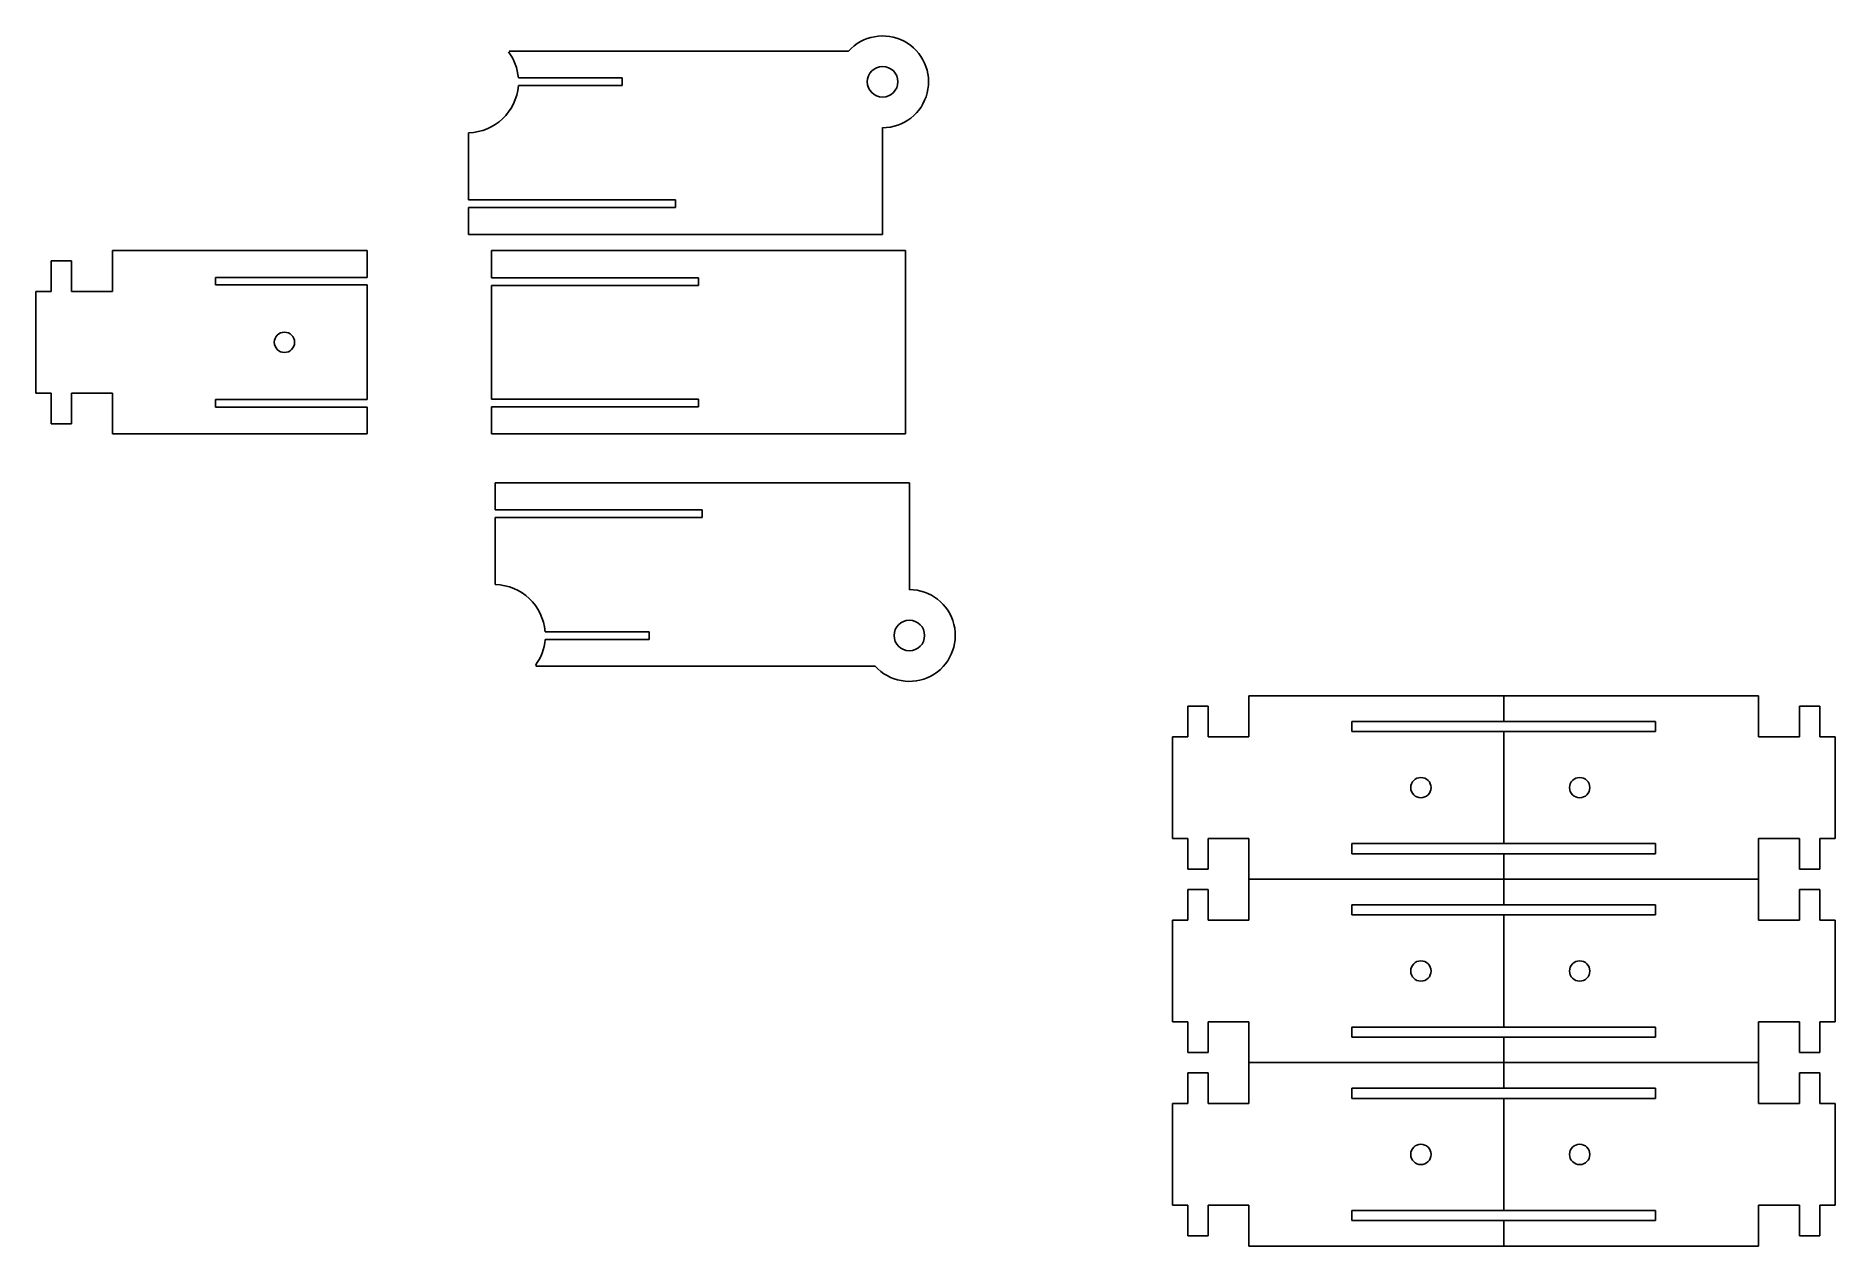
# Model space of a CAD drawing. Header units: inches. Extents: x -7.2 to 1.49, y -0.37 to 5.48.
import ezdxf

# ---------------------------------------------------------------- set-up
doc = ezdxf.new("R2010")
doc.units = ezdxf.units.IN
doc.header["$MEASUREMENT"] = 0
doc.layers.get('0').update_dxf_attribs({"lineweight": 25, "true_color": 0xffffff})

msp = doc.modelspace()

# ---------------------------------------------------------------- linework, layer by layer
at = {"color": 7, "true_color": 0x000000}
for p, q in [((-4.9143, 5.406), (-3.2759, 5.4061)), ((-4.3683, 5.2769), (-4.87, 5.2769)), ((-4.87, 5.24), (-4.3683, 5.24)), ((-5.1109, 4.6885), (-5.1109, 5.0124)), ((-3.1109, 5.0371), (-3.1109, 4.5202)), ((-4.1109, 4.6885), (-5.1109, 4.6885)), ((-5.1109, 4.5202), (-5.1109, 4.6515)), ((-5.1109, 4.6515), (-4.1109, 4.6515)), ((-5.6, 4.4431), (-6.8306, 4.4431)), ((-6.8306, 4.4431), (-6.8306, 4.2461)), ((-5, 4.3116), (-5, 4.4429)), ((-7.0277, 4.3937), (-7.1262, 4.3937)), ((-7.1262, 4.3937), (-7.1262, 4.2461)), ((-7.0277, 4.2461), (-7.0277, 4.3937)), ((-6.3337, 4.3138), (-5.6, 4.3138)), ((-5.6, 4.2769), (-6.3337, 4.2769)), ((-4, 4.3116), (-5, 4.3116)), ((-5, 4.2746), (-4, 4.2746)), ((-7.2, 3.7539), (-7.2, 4.2461)), ((-7.1262, 4.2461), (-7.2, 4.2461)), ((-6.8306, 4.2461), (-7.0277, 4.2461)), ((-7.2, 3.7539), (-7.1262, 3.7539)), ((-7.1262, 3.7539), (-7.1262, 3.6063)), ((-7.0277, 3.6063), (-7.0277, 3.7539)), ((-7.0277, 3.7539), (-6.8306, 3.7539)), ((-6.8306, 3.7539), (-6.8306, 3.5573)), ((-5.6, 3.7236), (-6.3337, 3.7236)), ((-6.3337, 3.6866), (-5.6, 3.6866)), ((-4, 3.7254), (-5, 3.7254)), ((-5, 3.5571), (-5, 3.6884)), ((-5, 3.6884), (-4, 3.6884)), ((-7.1262, 3.6063), (-7.0277, 3.6063)), ((-5.6, 3.5573), (-6.8306, 3.5573)), ((-4.9818, 3.3218), (-4.9818, 3.1904)), ((-2.9818, 2.8049), (-2.9818, 3.3218)), ((-4.9818, 3.1904), (-3.9818, 3.1904)), ((-3.9818, 3.1535), (-4.9818, 3.1535)), ((-4.9818, 3.1535), (-4.9818, 2.8296)), ((-4.7409, 2.602), (-4.2392, 2.602)), ((-4.2392, 2.565), (-4.7409, 2.565)), ((-4.7852, 2.4359), (-3.1468, 2.4359)), ((-0.1109, 2.2918), (-1.3415, 2.2918)), ((-1.3415, 2.2918), (-1.3415, 2.0948)), ((-0.1109, 2.2918), (1.1197, 2.2918)), ((1.1197, 2.2918), (1.1197, 2.0948)), ((-1.5386, 2.2424), (-1.6371, 2.2424)), ((-1.6371, 2.2424), (-1.6371, 2.0948)), ((-1.5386, 2.0948), (-1.5386, 2.2424)), ((1.3168, 2.0948), (1.3168, 2.2424)), ((1.3168, 2.2424), (1.4153, 2.2424)), ((1.4153, 2.2424), (1.4153, 2.0948)), ((-1.7109, 1.6026), (-1.7109, 2.0948)), ((-1.6371, 2.0948), (-1.7109, 2.0948)), ((-1.3415, 2.0948), (-1.5386, 2.0948)), ((-0.8446, 2.1687), (-0.1109, 2.1687)), ((-0.1109, 2.1194), (-0.8446, 2.1194)), ((0.6228, 2.1687), (-0.1109, 2.1687)), ((-0.1109, 2.1194), (0.6228, 2.1194)), ((1.1197, 2.0948), (1.3168, 2.0948)), ((1.4153, 2.0948), (1.4891, 2.0948)), ((1.4891, 1.6026), (1.4891, 2.0948)), ((-1.7109, 1.6026), (-1.6371, 1.6026)), ((-1.6371, 1.6026), (-1.6371, 1.455)), ((-1.5386, 1.455), (-1.5386, 1.6026)), ((-1.5386, 1.6026), (-1.3415, 1.6026)), ((-1.3415, 1.6026), (-1.3415, 1.406)), ((-0.8446, 1.5782), (-0.1109, 1.5782)), ((0.6228, 1.5782), (-0.1109, 1.5782)), ((1.3168, 1.6026), (1.1197, 1.6026)), ((1.1197, 1.6026), (1.1197, 1.406)), ((1.3168, 1.455), (1.3168, 1.6026)), ((1.4891, 1.6026), (1.4153, 1.6026)), ((1.4153, 1.6026), (1.4153, 1.455)), ((-0.1109, 1.5289), (-0.8446, 1.5289)), ((-0.1109, 1.5289), (0.6228, 1.5289)), ((-1.6371, 1.455), (-1.5386, 1.455)), ((-0.1109, 1.406), (-1.3415, 1.406)), ((-0.1109, 1.406), (-1.3415, 1.406)), ((-1.3415, 1.406), (-1.3415, 1.2089)), ((-0.1109, 1.406), (1.1197, 1.406)), ((-0.1109, 1.406), (1.1197, 1.406)), ((1.1197, 1.406), (1.1197, 1.2089)), ((1.4153, 1.455), (1.3168, 1.455)), ((-1.5386, 1.3565), (-1.6371, 1.3565)), ((-1.6371, 1.3565), (-1.6371, 1.2089)), ((-1.5386, 1.2089), (-1.5386, 1.3565)), ((1.3168, 1.2089), (1.3168, 1.3565)), ((1.3168, 1.3565), (1.4153, 1.3565)), ((1.4153, 1.3565), (1.4153, 1.2089)), ((-0.8446, 1.2828), (-0.1109, 1.2828)), ((-0.1109, 1.2336), (-0.8446, 1.2336)), ((0.6228, 1.2828), (-0.1109, 1.2828)), ((-0.1109, 1.2336), (0.6228, 1.2336)), ((-1.7109, 0.7167), (-1.7109, 1.2089)), ((-1.6371, 1.2089), (-1.7109, 1.2089)), ((-1.3415, 1.2089), (-1.5386, 1.2089)), ((1.1197, 1.2089), (1.3168, 1.2089)), ((1.4153, 1.2089), (1.4891, 1.2089)), ((1.4891, 0.7167), (1.4891, 1.2089)), ((-1.7109, 0.7167), (-1.6371, 0.7167)), ((-1.6371, 0.7167), (-1.6371, 0.5692)), ((-1.5386, 0.5692), (-1.5386, 0.7167)), ((-1.5386, 0.7167), (-1.3415, 0.7167)), ((-1.3415, 0.7167), (-1.3415, 0.5201)), ((1.3168, 0.7167), (1.1197, 0.7167)), ((1.1197, 0.7167), (1.1197, 0.5201)), ((1.3168, 0.5692), (1.3168, 0.7167)), ((1.4891, 0.7167), (1.4153, 0.7167)), ((1.4153, 0.7167), (1.4153, 0.5692)), ((-0.8446, 0.6923), (-0.1109, 0.6923)), ((-0.1109, 0.6431), (-0.8446, 0.6431)), ((0.6228, 0.6923), (-0.1109, 0.6923)), ((-0.1109, 0.6431), (0.6228, 0.6431)), ((-1.6371, 0.5692), (-1.5386, 0.5692)), ((1.4153, 0.5692), (1.3168, 0.5692)), ((-1.5386, 0.4706), (-1.6371, 0.4706)), ((-1.6371, 0.4706), (-1.6371, 0.3231)), ((-1.5386, 0.3231), (-1.5386, 0.4706)), ((-1.3415, 0.5201), (-0.1109, 0.5201)), ((-0.1109, 0.5201), (-1.3415, 0.5201)), ((-1.3415, 0.5201), (-1.3415, 0.3231)), ((1.1197, 0.5201), (-0.1109, 0.5201)), ((-0.1109, 0.5201), (1.1197, 0.5201)), ((1.1197, 0.5201), (1.1197, 0.3231)), ((1.3168, 0.3231), (1.3168, 0.4706)), ((1.3168, 0.4706), (1.4153, 0.4706)), ((1.4153, 0.4706), (1.4153, 0.3231)), ((-0.8446, 0.397), (-0.1109, 0.397)), ((-0.1109, 0.3477), (-0.8446, 0.3477)), ((0.6228, 0.397), (-0.1109, 0.397)), ((-0.1109, 0.3477), (0.6228, 0.3477)), ((-1.7109, -0.1691), (-1.7109, 0.3231)), ((-1.6371, 0.3231), (-1.7109, 0.3231)), ((-1.3415, 0.3231), (-1.5386, 0.3231)), ((1.1197, 0.3231), (1.3168, 0.3231)), ((1.4153, 0.3231), (1.4891, 0.3231)), ((1.4891, -0.1691), (1.4891, 0.3231)), ((-1.7109, -0.1691), (-1.6371, -0.1691)), ((-1.6371, -0.1691), (-1.6371, -0.3167)), ((-1.5386, -0.3167), (-1.5386, -0.1691)), ((-1.5386, -0.1691), (-1.3415, -0.1691)), ((-1.3415, -0.1691), (-1.3415, -0.3657)), ((1.3168, -0.1691), (1.1197, -0.1691)), ((1.1197, -0.1691), (1.1197, -0.3657)), ((1.3168, -0.3167), (1.3168, -0.1691)), ((1.4891, -0.1691), (1.4153, -0.1691)), ((1.4153, -0.1691), (1.4153, -0.3167)), ((-0.8446, -0.1935), (-0.1109, -0.1935)), ((-0.1109, -0.2428), (-0.8446, -0.2428)), ((0.6228, -0.1935), (-0.1109, -0.1935)), ((-0.1109, -0.2428), (0.6228, -0.2428)), ((-1.6371, -0.3167), (-1.5386, -0.3167)), ((1.4153, -0.3167), (1.3168, -0.3167)), ((-1.3415, -0.3657), (-0.1109, -0.3657)), ((1.1197, -0.3657), (-0.1109, -0.3657))]:
    msp.add_line(p, q, dxfattribs=at)
for p, q in [((-4.3683, 5.24), (-4.3683, 5.2769)), ((-4.1109, 4.6515), (-4.1109, 4.6885)), ((-5.1109, 4.5202), (-3.1109, 4.5202)), ((-5.6, 4.3138), (-5.6, 4.4431)), ((-5, 4.4429), (-3, 4.4429)), ((-3, 3.5571), (-3, 4.4429)), ((-6.3337, 4.2769), (-6.3337, 4.3138)), ((-5.6, 3.7236), (-5.6, 4.2769)), ((-5, 3.7254), (-5, 4.2746)), ((-4, 4.2746), (-4, 4.3116)), ((-6.3337, 3.7236), (-6.3337, 3.6866)), ((-5.6, 3.6866), (-5.6, 3.5573)), ((-4, 3.6884), (-4, 3.7254)), ((-5, 3.5571), (-3, 3.5571)), ((-4.9818, 3.3218), (-2.9818, 3.3218)), ((-3.9818, 3.1904), (-3.9818, 3.1535)), ((-4.2392, 2.602), (-4.2392, 2.565)), ((-0.1109, 2.1687), (-0.1109, 2.2918)), ((-0.1109, 2.1933), (-0.1109, 2.2918)), ((-0.8446, 2.1194), (-0.8446, 2.1687)), ((-0.1109, 1.5782), (-0.1109, 2.1194)), ((0.6228, 2.1194), (0.6228, 2.1687)), ((-0.8446, 1.5289), (-0.8446, 1.5782)), ((0.6228, 1.5289), (0.6228, 1.5782)), ((-0.1109, 1.5289), (-0.1109, 1.406)), ((-0.1109, 1.5045), (-0.1109, 1.406)), ((-0.1109, 1.2828), (-0.1109, 1.406)), ((-0.1109, 1.3075), (-0.1109, 1.406)), ((-0.8446, 1.2336), (-0.8446, 1.2828)), ((-0.1109, 0.6923), (-0.1109, 1.2336)), ((0.6228, 1.2336), (0.6228, 1.2828)), ((-0.8446, 0.6431), (-0.8446, 0.6923)), ((-0.1109, 0.6431), (-0.1109, 0.5201)), ((-0.1109, 0.6187), (-0.1109, 0.5201)), ((0.6228, 0.6431), (0.6228, 0.6923)), ((-0.1109, 0.397), (-0.1109, 0.5201)), ((-0.1109, 0.4216), (-0.1109, 0.5201)), ((-0.8446, 0.3477), (-0.8446, 0.397)), ((-0.1109, -0.1935), (-0.1109, 0.3477)), ((0.6228, 0.3477), (0.6228, 0.397)), ((-0.8446, -0.2428), (-0.8446, -0.1935)), ((-0.1109, -0.2428), (-0.1109, -0.3657)), ((0.6228, -0.2428), (0.6228, -0.1935)), ((-0.1109, -0.2672), (-0.1109, -0.3657))]:
    msp.add_line(p, q)
at = {"color": 3, "true_color": 0x00ff00}
for centre, radius in [((-3.1109, 5.2585), 0.0738), ((-6, 4), 0.0491), ((-2.9818, 2.5835), 0.0738), ((-0.5109, 1.8487), 0.0491), ((0.2559, 1.8487), 0.0491), ((-0.5109, 0.9628), 0.0491), ((0.2559, 0.9628), 0.0491), ((-0.5109, 0.077), 0.0491), ((0.2559, 0.077), 0.0491)]:
    msp.add_circle(centre, radius, dxfattribs=at)
for centre, radius, start, end in [((-3.1108, 5.2582), 0.2217, 269.96475, 138.14581), ((-5.122, 5.2553), 0.2529, 4.89844, 35.9487), ((-5.1165, 5.2595), 0.2472, 271.29343, 355.46295), ((-4.9874, 2.5824), 0.2472, 4.53705, 88.70657), ((-2.9817, 2.5838), 0.2217, 221.85419, 90.03525), ((-4.9929, 2.5866), 0.2529, 324.0513, 355.10156)]:
    msp.add_arc(centre, radius, start, end)

doc.saveas('drawing.dxf')
